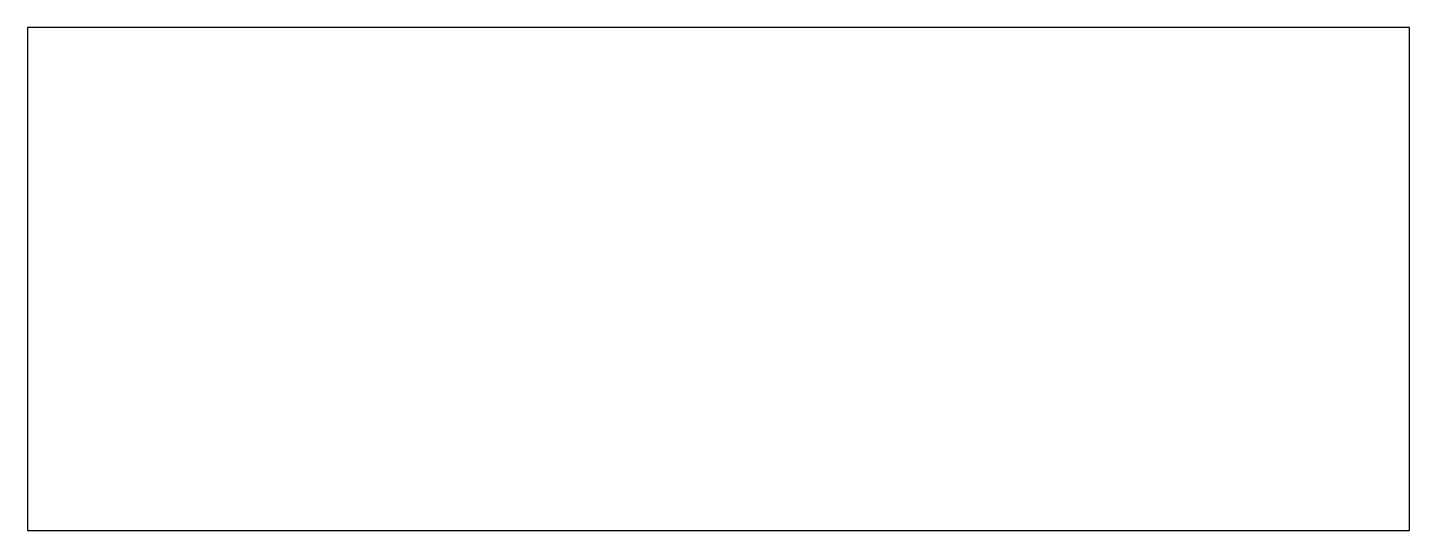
# Model space of a CAD drawing. Header units: millimetres. Extents: x 0 to 69.8, y 0 to 25.4.
import ezdxf

# ---------------------------------------------------------------- set-up
doc = ezdxf.new("R2010")
doc.units = ezdxf.units.MM
doc.layers.add('OUTLINE', color=7, linetype='CONTINUOUS')

msp = doc.modelspace()

# ---------------------------------------------------------------- linework, layer by layer
at = {"layer": 'OUTLINE'}
for p, q in [((69.85, 25.4), (0, 25.4)), ((0, 25.4), (0, 0)), ((69.85, 0), (69.85, 25.4)), ((0, 0), (69.85, 0))]:
    msp.add_line(p, q, dxfattribs=at)

doc.saveas('drawing.dxf')
